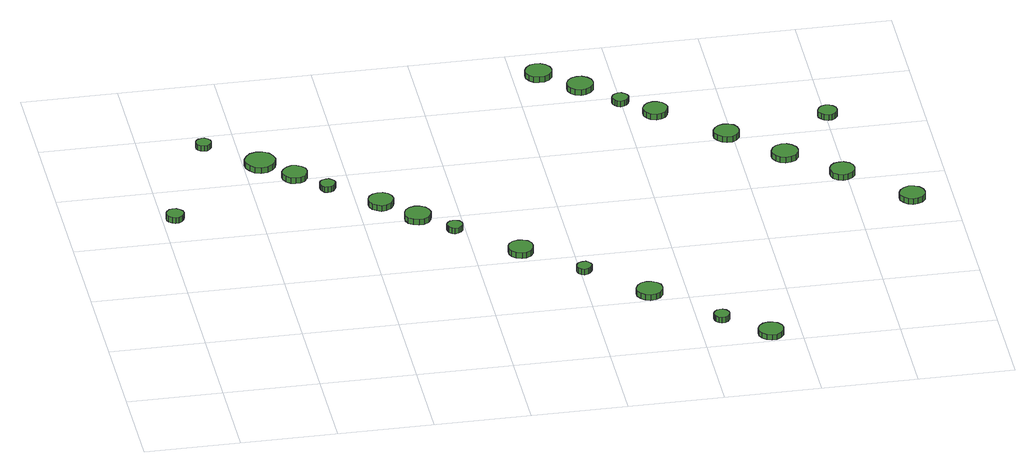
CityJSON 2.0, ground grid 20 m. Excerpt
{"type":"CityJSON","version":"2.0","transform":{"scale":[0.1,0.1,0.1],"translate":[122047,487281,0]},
"CityObjects":{
"tree1":{"type":"SolitaryVegetationObject","attributes":{"function":"something"},"geometry":[{"type":"MultiSurface","lod":"1","boundaries":[[[0,1,2,3,4,5,6,7,8,9,10,11,12,13,14]],[[15,16,17,18,19,20,21,22,23,24,25,26,27,28,29]],[[0,29,28,1]],[[1,28,27,2]],[[2,27,26,3]],[[3,26,25,4]],[[4,25,24,5]],[[5,24,23,6]],[[6,23,22,7]],[[7,22,21,8]],[[8,21,20,9]],[[9,20,19,10]],[[10,19,18,11]],[[11,18,17,12]],[[12,17,16,13]],[[13,16,15,14]],[[14,15,29,0]]]}]},
"tree2":{"type":"SolitaryVegetationObject","attributes":{"function":"something"},"geometry":[{"type":"MultiSurface","lod":"1","boundaries":[[[30,31,32,33,34,35,36,37,38,39,40,41,42,43,44]],[[45,46,47,48,49,50,51,52,53,54,55,56,57,58,59]],[[30,59,58,31]],[[31,58,57,32]],[[32,57,56,33]],[[33,56,55,34]],[[34,55,54,35]],[[35,54,53,36]],[[36,53,52,37]],[[37,52,51,38]],[[38,51,50,39]],[[39,50,49,40]],[[40,49,48,41]],[[41,48,47,42]],[[42,47,46,43]],[[43,46,45,44]],[[44,45,59,30]]]}]},
"tree3":{"type":"SolitaryVegetationObject","attributes":{"function":"something"},"geometry":[{"type":"MultiSurface","lod":"1","boundaries":[[[60,61,62,63,64,65,66,67,68,69,70,71,72,73,74]],[[75,76,77,78,79,80,81,82,83,84,85,86,87,88,89]],[[60,89,88,61]],[[61,88,87,62]],[[62,87,86,63]],[[63,86,85,64]],[[64,85,84,65]],[[65,84,83,66]],[[66,83,82,67]],[[67,82,81,68]],[[68,81,80,69]],[[69,80,79,70]],[[70,79,78,71]],[[71,78,77,72]],[[72,77,76,73]],[[73,76,75,74]],[[74,75,89,60]]]}]},
"tree4":{"type":"SolitaryVegetationObject","attributes":{"function":"something"},"geometry":[{"type":"MultiSurface","lod":"1","boundaries":[[[90,91,92,93,94,95,96,97,98,99,100,101,102,103,104]],[[105,106,107,108,109,110,111,112,113,114,115,116,117,118,119]],[[90,119,118,91]],[[91,118,117,92]],[[92,117,116,93]],[[93,116,115,94]],[[94,115,114,95]],[[95,114,113,96]],[[96,113,112,97]],[[97,112,111,98]],[[98,111,110,99]],[[99,110,109,100]],[[100,109,108,101]],[[101,108,107,102]],[[102,107,106,103]],[[103,106,105,104]],[[104,105,119,90]]]}]},
"tree5":{"type":"SolitaryVegetationObject","attributes":{"function":"something"},"geometry":[{"type":"MultiSurface","lod":"1","boundaries":[[[120,121,122,123,124,125,126,127,128,129,130,131,132,133,134]],[[135,136,137,138,139,140,141,142,143,144,145,146,147,148,149]],[[120,149,148,121]],[[121,148,147,122]],[[122,147,146,123]],[[123,146,145,124]],[[124,145,144,125]],[[125,144,143,126]],[[126,143,142,127]],[[127,142,141,128]],[[128,141,140,129]],[[129,140,139,130]],[[130,139,138,131]],[[131,138,137,132]],[[132,137,136,133]],[[133,136,135,134]],[[134,135,149,120]]]}]},
"tree6":{"type":"SolitaryVegetationObject","attributes":{"function":"something"},"geometry":[{"type":"MultiSurface","lod":"1","boundaries":[[[150,151,152,153,154,155,156,157,158,159,160,161,162,163,164]],[[165,166,167,168,169,170,171,172,173,174,175,176,177,178,179]],[[150,179,178,151]],[[151,178,177,152]],[[152,177,176,153]],[[153,176,175,154]],[[154,175,174,155]],[[155,174,173,156]],[[156,173,172,157]],[[157,172,171,158]],[[158,171,170,159]],[[159,170,169,160]],[[160,169,168,161]],[[161,168,167,162]],[[162,167,166,163]],[[163,166,165,164]],[[164,165,179,150]]]}]},
"tree7":{"type":"SolitaryVegetationObject","attributes":{"function":"something"},"geometry":[{"type":"MultiSurface","lod":"1","boundaries":[[[180,181,182,183,184,185,186,187,188,189,190,191,192,193,194]],[[195,196,197,198,199,200,201,202,203,204,205,206,207,208,209]],[[180,209,208,181]],[[181,208,207,182]],[[182,207,206,183]],[[183,206,205,184]],[[184,205,204,185]],[[185,204,203,186]],[[186,203,202,187]],[[187,202,201,188]],[[188,201,200,189]],[[189,200,199,190]],[[190,199,198,191]],[[191,198,197,192]],[[192,197,196,193]],[[193,196,195,194]],[[194,195,209,180]]]}]},
"tree8":{"type":"SolitaryVegetationObject","attributes":{"function":"something"},"geometry":[{"type":"MultiSurface","lod":"1","boundaries":[[[210,211,212,213,214,215,216,217,218,219,220,221,222,223,224]],[[225,226,227,228,229,230,231,232,233,234,235,236,237,238,239]],[[210,239,238,211]],[[211,238,237,212]],[[212,237,236,213]],[[213,236,235,214]],[[214,235,234,215]],[[215,234,233,216]],[[216,233,232,217]],[[217,232,231,218]],[[218,231,230,219]],[[219,230,229,220]],[[220,229,228,221]],[[221,228,227,222]],[[222,227,226,223]],[[223,226,225,224]],[[224,225,239,210]]]}]},
"tree9":{"type":"SolitaryVegetationObject","attributes":{"function":"something"},"geometry":[{"type":"MultiSurface","lod":"1","boundaries":[[[240,241,242,243,244,245,246,247,248,249,250,251,252,253,254]],[[255,256,257,258,259,260,261,262,263,264,265,266,267,268,269]],[[240,269,268,241]],[[241,268,267,242]],[[242,267,266,243]],[[243,266,265,244]],[[244,265,264,245]],[[245,264,263,246]],[[246,263,262,247]],[[247,262,261,248]],[[248,261,260,249]],[[249,260,259,250]],[[250,259,258,251]],[[251,258,257,252]],[[252,257,256,253]],[[253,256,255,254]],[[254,255,269,240]]]}]},
"tree10":{"type":"SolitaryVegetationObject","attributes":{"function":"something"},"geometry":[{"type":"MultiSurface","lod":"1","boundaries":[[[270,271,272,273,274,275,276,277,278,279,280,281,282,283,284]],[[285,286,287,288,289,290,291,292,293,294,295,296,297,298,299]],[[270,299,298,271]],[[271,298,297,272]],[[272,297,296,273]],[[273,296,295,274]],[[274,295,294,275]],[[275,294,293,276]],[[276,293,292,277]],[[277,292,291,278]],[[278,291,290,279]],[[279,290,289,280]],[[280,289,288,281]],[[281,288,287,282]],[[282,287,286,283]],[[283,286,285,284]],[[284,285,299,270]]]}]},
"tree11":{"type":"SolitaryVegetationObject","attributes":{"function":"something"},"geometry":[{"type":"MultiSurface","lod":"1","boundaries":[[[300,301,302,303,304,305,306,307,308,309,310,311,312,313,314]],[[315,316,317,318,319,320,321,322,323,324,325,326,327,328,329]],[[300,329,328,301]],[[301,328,327,302]],[[302,327,326,303]],[[303,326,325,304]],[[304,325,324,305]],[[305,324,323,306]],[[306,323,322,307]],[[307,322,321,308]],[[308,321,320,309]],[[309,320,319,310]],[[310,319,318,311]],[[311,318,317,312]],[[312,317,316,313]],[[313,316,315,314]],[[314,315,329,300]]]}]},
"tree12":{"type":"SolitaryVegetationObject","attributes":{"function":"something"},"geometry":[{"type":"MultiSurface","lod":"1","boundaries":[[[330,331,332,333,334,335,336,337,338,339,340,341,342,343,344]],[[345,346,347,348,349,350,351,352,353,354,355,356,357,358,359]],[[330,359,358,331]],[[331,358,357,332]],[[332,357,356,333]],[[333,356,355,334]],[[334,355,354,335]],[[335,354,353,336]],[[336,353,352,337]],[[337,352,351,338]],[[338,351,350,339]],[[339,350,349,340]],[[340,349,348,341]],[[341,348,347,342]],[[342,347,346,343]],[[343,346,345,344]],[[344,345,359,330]]]}]},
"tree13":{"type":"SolitaryVegetationObject","attributes":{"function":"something"},"geometry":[{"type":"MultiSurface","lod":"1","boundaries":[[[360,361,362,363,364,365,366,367,368,369,370,371,372,373,374]],[[375,376,377,378,379,380,381,382,383,384,385,386,387,388,389]],[[360,389,388,361]],[[361,388,387,362]],[[362,387,386,363]],[[363,386,385,364]],[[364,385,384,365]],[[365,384,383,366]],[[366,383,382,367]],[[367,382,381,368]],[[368,381,380,369]],[[369,380,379,370]],[[370,379,378,371]],[[371,378,377,372]],[[372,377,376,373]],[[373,376,375,374]],[[374,375,389,360]]]}]},
"tree14":{"type":"SolitaryVegetationObject","attributes":{"function":"something"},"geometry":[{"type":"MultiSurface","lod":"1","boundaries":[[[390,391,392,393,394,395,396,397,398,399,400,401,402,403,404]],[[405,406,407,408,409,410,411,412,413,414,415,416,417,418,419]],[[390,419,418,391]],[[391,418,417,392]],[[392,417,416,393]],[[393,416,415,394]],[[394,415,414,395]],[[395,414,413,396]],[[396,413,412,397]],[[397,412,411,398]],[[398,411,410,399]],[[399,410,409,400]],[[400,409,408,401]],[[401,408,407,402]],[[402,407,406,403]],[[403,406,405,404]],[[404,405,419,390]]]}]},
"tree15":{"type":"SolitaryVegetationObject","attributes":{"function":"something"},"geometry":[{"type":"MultiSurface","lod":"1","boundaries":[[[420,421,422,423,424,425,426,427,428,429,430,431,432,433,434]],[[435,436,437,438,439,440,441,442,443,444,445,446,447,448,449]],[[420,449,448,421]],[[421,448,447,422]],[[422,447,446,423]],[[423,446,445,424]],[[424,445,444,425]],[[425,444,443,426]],[[426,443,442,427]],[[427,442,441,428]],[[428,441,440,429]],[[429,440,439,430]],[[430,439,438,431]],[[431,438,437,432]],[[432,437,436,433]],[[433,436,435,434]],[[434,435,449,420]]]}]},
"tree16":{"type":"SolitaryVegetationObject","attributes":{"function":"something"},"geometry":[{"type":"MultiSurface","lod":"1","boundaries":[[[450,451,452,453,454,455,456,457,458,459,460,461,462,463,464]],[[465,466,467,468,469,470,471,472,473,474,475,476,477,478,479]],[[450,479,478,451]],[[451,478,477,452]],[[452,477,476,453]],[[453,476,475,454]],[[454,475,474,455]],[[455,474,473,456]],[[456,473,472,457]],[[457,472,471,458]],[[458,471,470,459]],[[459,470,469,460]],[[460,469,468,461]],[[461,468,467,462]],[[462,467,466,463]],[[463,466,465,464]],[[464,465,479,450]]]}]},
"tree17":{"type":"SolitaryVegetationObject","attributes":{"function":"something"},"geometry":[{"type":"MultiSurface","lod":"1","boundaries":[[[480,481,482,483,484,485,486,487,488,489,490,491,492,493,494]],[[495,496,497,498,499,500,501,502,503,504,505,506,507,508,509]],[[480,509,508,481]],[[481,508,507,482]],[[482,507,506,483]],[[483,506,505,484]],[[484,505,504,485]],[[485,504,503,486]],[[486,503,502,487]],[[487,502,501,488]],[[488,501,500,489]],[[489,500,499,490]],[[490,499,498,491]],[[491,498,497,492]],[[492,497,496,493]],[[493,496,495,494]],[[494,495,509,480]]]}]},
"tree18":{"type":"SolitaryVegetationObject","attributes":{"function":"something"},"geometry":[{"type":"MultiSurface","lod":"1","boundaries":[[[510,511,512,513,514,515,516,517,518,519,520,521,522,523,524]],[[525,526,527,528,529,530,531,532,533,534,535,536,537,538,539]],[[510,539,538,511]],[[511,538,537,512]],[[512,537,536,513]],[[513,536,535,514]],[[514,535,534,515]],[[515,534,533,516]],[[516,533,532,517]],[[517,532,531,518]],[[518,531,530,519]],[[519,530,529,520]],[[520,529,528,521]],[[521,528,527,522]],[[522,527,526,523]],[[523,526,525,524]],[[524,525,539,510]]]}]},
"tree19":{"type":"SolitaryVegetationObject","attributes":{"function":"something"},"geometry":[{"type":"MultiSurface","lod":"1","boundaries":[[[540,541,542,543,544,545,546,547,548,549,550,551,552,553,554]],[[555,556,557,558,559,560,561,562,563,564,565,566,567,568,569]],[[540,569,568,541]],[[541,568,567,542]],[[542,567,566,543]],[[543,566,565,544]],[[544,565,564,545]],[[545,564,563,546]],[[546,563,562,547]],[[547,562,561,548]],[[548,561,560,549]],[[549,560,559,550]],[[550,559,558,551]],[[551,558,557,552]],[[552,557,556,553]],[[553,556,555,554]],[[554,555,569,540]]]}]},
"tree20":{"type":"SolitaryVegetationObject","attributes":{"function":"something"},"geometry":[{"type":"MultiSurface","lod":"1","boundaries":[[[570,571,572,573,574,575,576,577,578,579,580,581,582,583,584]],[[585,586,587,588,589,590,591,592,593,594,595,596,597,598,599]],[[570,599,598,571]],[[571,598,597,572]],[[572,597,596,573]],[[573,596,595,574]],[[574,595,594,575]],[[575,594,593,576]],[[576,593,592,577]],[[577,592,591,578]],[[578,591,590,579]],[[579,590,589,580]],[[580,589,588,581]],[[581,588,587,582]],[[582,587,586,583]],[[583,586,585,584]],[[584,585,599,570]]]}]},
"tree21":{"type":"SolitaryVegetationObject","attributes":{"function":"something"},"geometry":[{"type":"MultiSurface","lod":"1","boundaries":[[[600,601,602,603,604,605,606,607,608,609,610,611,612,613,614]],[[615,616,617,618,619,620,621,622,623,624,625,626,627,628,629]],[[600,629,628,601]],[[601,628,627,602]],[[602,627,626,603]],[[603,626,625,604]],[[604,625,624,605]],[[605,624,623,606]],[[606,623,622,607]],[[607,622,621,608]],[[608,621,620,609]],[[609,620,619,610]],[[610,619,618,611]],[[611,618,617,612]],[[612,617,616,613]],[[613,616,615,614]],[[614,615,629,600]]]}]},
"tree22":{"type":"SolitaryVegetationObject","attributes":{"function":"something"},"geometry":[{"type":"MultiSurface","lod":"1","boundaries":[[[630,631,632,633,634,635,636,637,638,639,640,641,642,643,644]],[[645,646,647,648,649,650,651,652,653,654,655,656,657,658,659]],[[630,659,658,631]],[[631,658,657,632]],[[632,657,656,633]],[[633,656,655,634]],[[634,655,654,635]],[[635,654,653,636]],[[636,653,652,637]],[[637,652,651,638]],[[638,651,650,639]],[[639,650,649,640]],[[640,649,648,641]],[[641,648,647,642]],[[642,647,646,643]],[[643,646,645,644]],[[644,645,659,630]]]}]}
},
"vertices":[
[44,685,18],[42,692,18],[37,698,18],[31,702,18],[23,703,18],[16,701,18],[10,695,18],[7,688,18],[7,681,18],[10,674,18],[16,669,18],[23,666,18],[31,667,18],[37,671,18],[42,677,18],[42,677,5],[37,671,5],[31,667,5],[23,666,5],[16,669,5],[10,674,5],[7,681,5],[7,688,5],[10,695,5],[16,701,5],[23,703,5],[31,702,5],[37,698,5],[42,692,5],[44,685,5],
[149,957,14],[148,963,14],[144,968,14],[138,972,14],[132,972,14],[125,970,14],[120,966,14],[118,960,14],[118,953,14],[120,947,14],[125,943,14],[132,941,14],[138,941,14],[144,945,14],[148,950,14],[148,950,2],[144,945,2],[138,941,2],[132,941,2],[125,943,2],[120,947,2],[118,953,2],[118,960,2],[120,966,2],[125,970,2],[132,972,2],[138,972,2],[144,968,2],[148,963,2],[149,957,2],
[265,862,17],[262,875,17],[255,886,17],[243,893,17],[230,894,17],[217,890,17],[208,881,17],[202,869,17],[202,856,17],[208,844,17],[217,835,17],[230,831,17],[243,832,17],[255,839,17],[262,849,17],[262,849,4],[255,839,4],[243,832,4],[230,831,4],[217,835,4],[208,844,4],[202,856,4],[202,869,4],[208,881,4],[217,890,4],[230,894,4],[243,893,4],[255,886,4],[262,875,4],[265,862,4],
[320,805,16],[318,816,16],[311,824,16],[302,829,16],[292,831,16],[282,827,16],[274,820,16],[269,811,16],[269,800,16],[274,790,16],[282,783,16],[292,780,16],[302,781,16],[311,786,16],[318,795,16],[318,795,3],[311,786,3],[302,781,3],[292,780,3],[282,783,3],[274,790,3],[269,800,3],[269,811,3],[274,820,3],[282,827,3],[292,831,3],[302,829,3],[311,824,3],[318,816,3],[320,805,3],
[369,750,16],[367,757,16],[363,762,16],[357,766,16],[351,766,16],[344,764,16],[339,760,16],[337,754,16],[337,747,16],[339,741,16],[344,736,16],[351,734,16],[357,735,16],[363,738,16],[367,744,16],[367,744,3],[363,738,3],[357,735,3],[351,734,3],[344,736,3],[339,741,3],[337,747,3],[337,754,3],[339,760,3],[344,764,3],[351,766,3],[357,766,3],[363,762,3],[367,757,3],[369,750,3],
[473,666,17],[471,677,17],[465,686,17],[455,691,17],[444,692,17],[434,689,17],[426,682,17],[422,672,17],[422,661,17],[426,651,17],[434,644,17],[444,640,17],[455,641,17],[465,647,17],[471,656,17],[471,656,4],[465,647,4],[455,641,4],[444,640,4],[434,644,4],[426,651,4],[422,661,4],[422,672,4],[426,682,4],[434,689,4],[444,692,4],[455,691,4],[465,686,4],[471,677,4],[473,666,4],
[539,601,16],[536,612,16],[530,621,16],[520,627,16],[509,628,16],[498,625,16],[489,617,16],[485,607,16],[485,596,16],[489,585,16],[498,578,16],[509,574,16],[520,575,16],[530,581,16],[536,590,16],[536,590,3],[530,581,3],[520,575,3],[509,574,3],[498,578,3],[489,585,3],[485,596,3],[485,607,3],[489,617,3],[498,625,3],[509,628,3],[520,627,3],[530,621,3],[536,612,3],[539,601,3],
[594,545,15],[593,552,15],[589,557,15],[583,560,15],[576,561,15],[570,559,15],[565,555,15],[562,549,15],[562,542,15],[565,536,15],[570,531,15],[576,529,15],[583,530,15],[589,533,15],[593,539,15],[593,539,2],[589,533,2],[583,530,2],[576,529,2],[570,531,2],[565,536,2],[562,542,2],[562,549,2],[565,555,2],[570,559,2],[576,561,2],[583,560,2],[589,557,2],[593,552,2],[594,545,2],
[720,435,15],[718,446,15],[712,455,15],[702,460,15],[692,461,15],[681,458,15],[673,451,15],[669,441,15],[669,430,15],[673,420,15],[681,413,15],[692,409,15],[702,410,15],[712,416,15],[718,425,15],[718,425,2],[712,416,2],[702,410,2],[692,409,2],[681,413,2],[673,420,2],[669,430,2],[669,441,2],[673,451,2],[681,458,2],[692,461,2],[702,460,2],[712,455,2],[718,446,2],[720,435,2],
[824,339,15],[822,345,15],[818,351,15],[813,354,15],[806,354,15],[800,352,15],[795,348,15],[793,342,15],[793,336,15],[795,330,15],[800,325,15],[806,323,15],[813,324,15],[818,327,15],[822,333,15],[822,333,2],[818,327,2],[813,324,2],[806,323,2],[800,325,2],[795,330,2],[793,336,2],[793,342,2],[795,348,2],[800,352,2],[806,354,2],[813,354,2],[818,351,2],[822,345,2],[824,339,2],
[950,228,14],[948,239,14],[941,248,14],[931,254,14],[920,255,14],[909,252,14],[901,244,14],[896,234,14],[896,222,14],[901,212,14],[909,204,14],[920,201,14],[931,202,14],[941,208,14],[948,217,14],[948,217,1],[941,208,1],[931,202,1],[920,201,1],[909,204,1],[901,212,1],[896,222,1],[896,234,1],[901,244,1],[909,252,1],[920,255,1],[931,254,1],[941,248,1],[948,239,1],[950,228,1],
[1065,103,15],[1064,109,15],[1060,115,15],[1054,118,15],[1047,119,15],[1041,117,15],[1036,112,15],[1033,106,15],[1033,99,15],[1036,93,15],[1041,88,15],[1047,86,15],[1054,87,15],[1060,90,15],[1064,96,15],[1064,96,2],[1060,90,2],[1054,87,2],[1047,86,2],[1041,88,2],[1036,93,2],[1033,99,2],[1033,106,2],[1036,112,2],[1041,117,2],[1047,119,2],[1054,118,2],[1060,115,2],[1064,109,2],[1065,103,2],
[1163,26,15],[1161,37,15],[1154,46,15],[1145,51,15],[1134,52,15],[1124,49,15],[1116,42,15],[1111,32,15],[1111,21,15],[1116,11,15],[1124,4,15],[1134,0,15],[1145,1,15],[1154,7,15],[1161,16,15],[1161,16,3],[1154,7,3],[1145,1,3],[1134,0,3],[1124,4,3],[1116,11,3],[1111,21,3],[1111,32,3],[1116,42,3],[1124,49,3],[1134,52,3],[1145,51,3],[1154,46,3],[1161,37,3],[1163,26,3],
[881,1113,14],[879,1124,14],[872,1133,14],[862,1139,14],[851,1140,14],[840,1137,14],[832,1129,14],[827,1119,14],[827,1107,14],[832,1097,14],[840,1089,14],[851,1086,14],[862,1087,14],[872,1093,14],[879,1102,14],[879,1102,1],[872,1093,1],[862,1087,1],[851,1086,1],[840,1089,1],[832,1097,1],[827,1107,1],[827,1119,1],[832,1129,1],[840,1137,1],[851,1140,1],[862,1139,1],[872,1133,1],[879,1124,1],[881,1113,1],
[955,1047,15],[953,1058,15],[946,1067,15],[936,1073,15],[925,1074,15],[914,1070,15],[906,1063,15],[901,1053,15],[901,1041,15],[906,1031,15],[914,1023,15],[925,1020,15],[936,1021,15],[946,1027,15],[953,1036,15],[953,1036,2],[946,1027,2],[936,1021,2],[925,1020,2],[914,1023,2],[906,1031,2],[901,1041,2],[901,1053,2],[906,1063,2],[914,1070,2],[925,1074,2],[936,1073,2],[946,1067,2],[953,1058,2],[955,1047,2],
[1016,980,14],[1014,987,14],[1010,992,14],[1004,996,14],[997,997,14],[990,994,14],[985,990,14],[982,983,14],[982,976,14],[985,970,14],[990,965,14],[997,963,14],[1004,964,14],[1010,967,14],[1014,973,14],[1014,973,1],[1010,967,1],[1004,964,1],[997,963,1],[990,965,1],[985,970,1],[982,976,1],[982,983,1],[985,990,1],[990,994,1],[997,997,1],[1004,996,1],[1010,992,1],[1014,987,1],[1016,980,1],
[1087,925,14],[1084,935,14],[1078,944,14],[1069,949,14],[1059,950,14],[1048,947,14],[1041,940,14],[1036,930,14],[1036,919,14],[1041,910,14],[1048,903,14],[1059,899,14],[1069,901,14],[1078,906,14],[1084,914,14],[1084,914,1],[1078,906,1],[1069,901,1],[1059,899,1],[1048,903,1],[1041,910,1],[1036,919,1],[1036,930,1],[1041,940,1],[1048,947,1],[1059,950,1],[1069,949,1],[1078,944,1],[1084,935,1],[1087,925,1],
[1213,808,16],[1211,819,16],[1205,828,16],[1195,833,16],[1184,834,16],[1174,831,16],[1166,824,16],[1161,814,16],[1161,803,16],[1166,793,16],[1174,786,16],[1184,782,16],[1195,783,16],[1205,789,16],[1211,798,16],[1211,798,3],[1205,789,3],[1195,783,3],[1184,782,3],[1174,786,3],[1166,793,3],[1161,803,3],[1161,814,3],[1166,824,3],[1174,831,3],[1184,834,3],[1195,833,3],[1205,828,3],[1211,819,3],[1213,808,3],
[1317,711,15],[1315,722,15],[1308,731,15],[1298,737,15],[1287,738,15],[1276,734,15],[1268,727,15],[1263,716,15],[1263,705,15],[1268,695,15],[1276,687,15],[1287,684,15],[1298,685,15],[1308,690,15],[1315,700,15],[1315,700,2],[1308,690,2],[1298,685,2],[1287,684,2],[1276,687,2],[1268,695,2],[1263,705,2],[1263,716,2],[1268,727,2],[1276,734,2],[1287,738,2],[1298,737,2],[1308,731,2],[1315,722,2],[1317,711,2],
[1418,621,15],[1416,632,15],[1410,640,15],[1400,646,15],[1389,647,15],[1379,644,15],[1371,636,15],[1367,626,15],[1367,616,15],[1371,606,15],[1379,598,15],[1389,595,15],[1400,596,15],[1410,602,15],[1416,610,15],[1416,610,2],[1410,602,2],[1400,596,2],[1389,595,2],[1379,598,2],[1371,606,2],[1367,616,2],[1367,626,2],[1371,636,2],[1379,644,2],[1389,647,2],[1400,646,2],[1410,640,2],[1416,632,2],[1418,621,2],
[1424,851,16],[1422,859,16],[1417,866,16],[1410,870,16],[1402,871,16],[1394,869,16],[1388,863,16],[1384,855,16],[1384,847,16],[1388,839,16],[1394,834,16],[1402,831,16],[1410,832,16],[1417,836,16],[1422,843,16],[1422,843,3],[1417,836,3],[1410,832,3],[1402,831,3],[1394,834,3],[1388,839,3],[1384,847,3],[1384,855,3],[1388,863,3],[1394,869,3],[1402,871,3],[1410,870,3],[1417,866,3],[1422,859,3],[1424,851,3],
[1542,506,13],[1540,516,13],[1534,525,13],[1524,530,13],[1513,532,13],[1503,528,13],[1495,521,13],[1490,511,13],[1490,500,13],[1495,490,13],[1503,483,13],[1513,480,13],[1524,481,13],[1534,486,13],[1540,495,13],[1540,495,0],[1534,486,0],[1524,481,0],[1513,480,0],[1503,483,0],[1495,490,0],[1490,500,0],[1490,511,0],[1495,521,0],[1503,528,0],[1513,532,0],[1524,530,0],[1534,525,0],[1540,516,0],[1542,506,0]
]}
